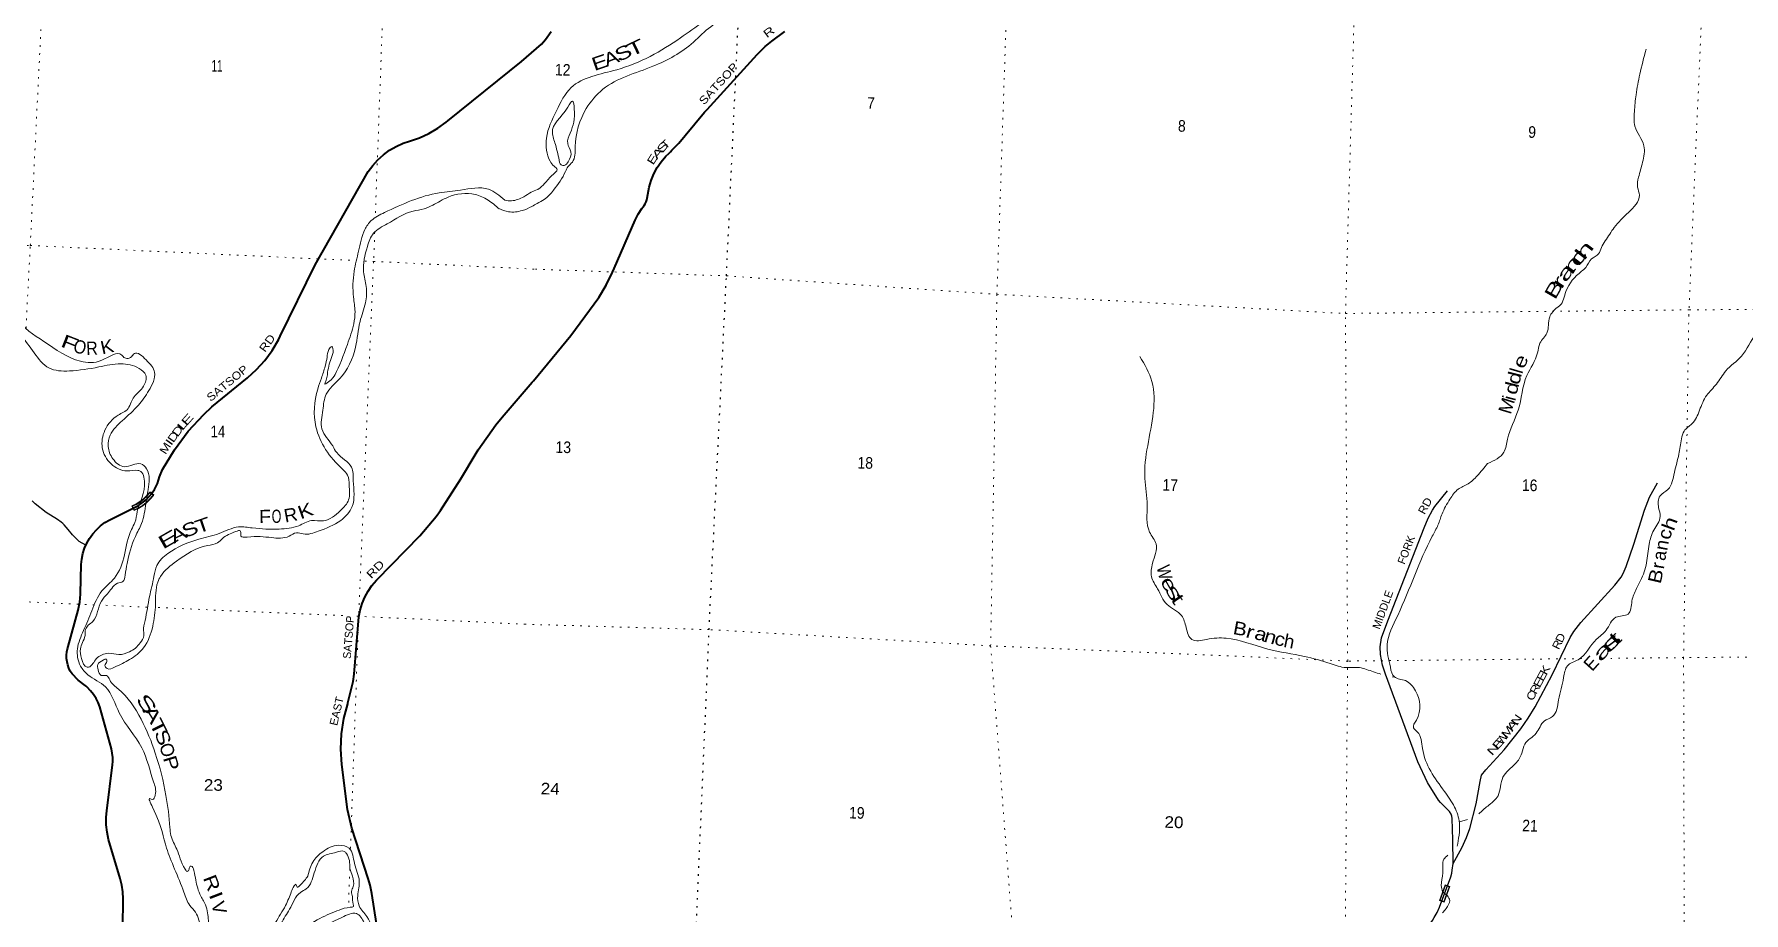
# Model space of a CAD drawing. Header units: feet. Extents: x -751810 to -497223, y -177792 to 12311.
# Drawn here: x -633557 to -607782, y -164712 to -151461 of the extents above; entities that cross this region are included whole.
import ezdxf
from ezdxf.enums import TextEntityAlignment as Align

# ---------------------------------------------------------------- set-up
doc = ezdxf.new("R2010")
doc.units = ezdxf.units.FT
doc.header["$LTSCALE"] = 80
doc.linetypes.add('DOTTED', pattern=[1.5, 0.3, -1.2])
for name, color, linetype, lineweight in [('26', 7, 'Continuous', 40), ('29', 7, 'Continuous', 25), ('31', 7, 'Continuous', 13), ('39', 7, 'Continuous', 13), ('6', 7, 'DOTTED', 25), ('61', 7, 'Continuous', 13), ('7', 7, 'DOTTED', 13)]:
    doc.layers.add(name, color=color, linetype=linetype, lineweight=lineweight)
for name, color, linetype in [('27', 7, 'Continuous'), ('30', 7, 'Continuous'), ('41', 7, 'Continuous')]:
    doc.layers.add(name, color=color, linetype=linetype)

msp = doc.modelspace()

# ---------------------------------------------------------------- linework, layer by layer
at = {"layer": '26'}
for points in [[(-626048.05, -156710.76), (-626028.67, -156689.47), (-625466.92, -156004.57), (-625043.95, -155431.66), (-624930.77, -155246.47), (-624837.57, -155050.47), (-624814.92, -154993.21), (-624495.68, -154263.42), (-624449.21, -154173.16), (-624393.57, -154088.25), (-624380.68, -154071.07), (-624361.59, -154045.24), (-624345.31, -154017.56), (-624332.01, -153988.33), (-624321.83, -153957.88), (-624316.63, -153935.98), (-624283.95, -153767.63), (-624254.11, -153665.09), (-624213.72, -153566.24), (-624163.22, -153472.15), (-624103.16, -153383.85), (-624034.19, -153302.32), (-623990.89, -153260.35), (-623965.65, -153235.89), (-623941.17, -153211.13), (-623837.07, -153105.86), (-623740, -152986.7), (-623450, -152638.26), (-623412.14, -152597.86), (-622657.29, -151768.54), (-622535.92, -151648.56), (-622434.98, -151565.73), (-622239.52, -151417.89)], [(-625907.73, -151611.38), (-625849.83, -151543.16), (-625763.28, -151421.04)], [(-631780, -158384.53), (-631766.53, -158363.74), (-631744.41, -158329.59), (-631713.33, -158268.41), (-631700.01, -158236.1), (-631664.97, -158138.26), (-631621.83, -158028.31), (-631443.25, -157729.06), (-631234.38, -157450.13), (-630997.49, -157194.55), (-630876.65, -157082.83), (-630342.98, -156643.57), (-630203.51, -156519.28), (-630077.8, -156381.09), (-629967.22, -156230.52), (-629872.99, -156069.22), (-629846.5, -156015.71), (-629322.05, -154937.38), (-628520.16, -153532.78), (-628452.83, -153440.06), (-628376.18, -153354.89), (-628291.04, -153278.19), (-628198.36, -153210.82), (-628099.14, -153153.5), (-627994.47, -153106.87), (-627897.95, -153074.86), (-627749.35, -153025.1), (-627606.77, -152960.09), (-627471.76, -152880.53), (-627345.81, -152787.29), (-627321.58, -152766.87), (-626207.68, -151871.71), (-625907.73, -151611.38)], [(-628395.64, -164872.03), (-628467.97, -164418.78), (-628471.26, -164393.33), (-628490.88, -164293.51), (-628520.82, -164196.29), (-628767.68, -163435.7), (-628832.13, -163152.57), (-628920.67, -162476.8), (-628934.35, -162245.1), (-628923.75, -162013.25), (-628888.96, -161783.77), (-628830.38, -161559.19), (-628826.16, -161546.06), (-628749.74, -161222.09), (-628732.19, -161114.87), (-628661.51, -160248.8), (-628642.54, -160146.97), (-628613.04, -160047.69), (-628573.31, -159952.03), (-628523.81, -159861.05), (-628465.07, -159775.74), (-628397.73, -159697.04), (-628388.24, -159687.2), (-627741.02, -159026.91), (-627495.95, -158733.34), (-627432.21, -158645.62), (-627125.23, -158167.89), (-626892.96, -157779.54), (-626877.97, -157754.47), (-626860.55, -157729.54), (-626597.93, -157353.62), (-626502.97, -157235.79), (-626048.05, -156710.76)], [(-632227.13, -165288.45), (-632217.67, -164525.09), (-632216.76, -164499.75), (-632219.76, -164396.56), (-632233.54, -164294.25), (-632257.94, -164193.94), (-632434.33, -163608.65), (-632458.51, -163497.12), (-632470.91, -163383.68), (-632471.38, -163269.56), (-632462.8, -163175.98), (-632374.96, -162478.75), (-632371.18, -162432.57), (-632371.71, -162367.88), (-632378.99, -162303.6), (-632392.96, -162240.43), (-632567.92, -161607.62), (-632592.69, -161541.09), (-632624.27, -161477.51), (-632662.33, -161417.59), (-632706.44, -161361.97), (-632756.12, -161311.27), (-632775.07, -161294.5), (-632787.46, -161285.67), (-632891.51, -161201.96), (-632986.24, -161107.84), (-633012.06, -161065.52), (-633033.32, -161020.73), (-633049.77, -160973.96), (-633061.25, -160925.73), (-633067.62, -160876.56), (-633068.82, -160826.99), (-633064.83, -160777.58), (-633055.7, -160728.85), (-633046.36, -160695.64), (-632894.54, -160149.19), (-632869.52, -160028.28), (-632857.27, -159905.42), (-632856.84, -159895.41), (-632846.34, -159460.95), (-632838.46, -159377.43), (-632821.88, -159295.19), (-632796.81, -159215.13), (-632763.5, -159138.14), (-632722.33, -159065.05), (-632673.74, -158996.66), (-632618.27, -158933.72), (-632556.52, -158876.93), (-632489.18, -158826.91), (-632416.98, -158784.19), (-632387.87, -158769.72), (-632124.16, -158640.28), (-632092.66, -158624.75), (-631982.18, -158566.99), (-631870.29, -158484), (-631780, -158384.53)]]:
    msp.add_lwpolyline(points, dxfattribs=at)
at = {"layer": '29'}
for points in [[(-612163.02, -163967.49), (-612034.7, -163733.66), (-611963.39, -163575.84), (-611913.69, -163439.65), (-611818.61, -163067.8), (-611758.11, -162730.55), (-611734.33, -162637.58), (-611671.67, -162557.6), (-611395.07, -162254.93), (-611144.41, -161934.97), (-611032.03, -161774.98), (-610928.32, -161606.36), (-610669.01, -161122.1), (-610401.06, -160560.01), (-610342.7, -160467.03), (-610236.83, -160335.17), (-609726.86, -159773.08), (-609631.75, -159647.67), (-609601.5, -159595.79), (-609553.98, -159487.71), (-609441.62, -159150.46), (-609277.39, -158640.25), (-609201.72, -158443.51), (-609083.57, -158224.95)], [(-632780.21, -159167.81), (-632876.5, -159110.9), (-632915.14, -159079.28), (-632978.35, -159013.69), (-633046.27, -158929.36), (-633103.63, -158860.23), (-633127.05, -158839.15), (-633148.12, -158820.41), (-633205.5, -158779.43), (-633374.09, -158676.35), (-633542.68, -158545.17), (-633587.16, -158500.65)], [(-612163.02, -163967.49), (-612170.84, -163610.45), (-612179.48, -163290.49), (-612183.8, -163253.73), (-612194.6, -163223.47), (-612218.37, -163184.55), (-612231.34, -163169.42), (-612356.67, -163050.52), (-612386.93, -163013.77), (-612551.16, -162745.69), (-612698.1, -162434.38), (-613182.14, -161111.31), (-613227.52, -160979.42), (-613259.93, -160817.29), (-613262.1, -160698.37), (-613242.64, -160566.51), (-613147.57, -160307.09), (-612603.02, -158906.19), (-612540.35, -158761.31), (-612473.37, -158638.11), (-612440.95, -158584.03), (-612247.34, -158350.14)], [(-613909.13, -166341.63), (-613809.31, -166290.61), (-613776.9, -166266.83), (-613756.38, -166246.3), (-613622.4, -166090.65), (-613459.25, -165862.56), (-613397.67, -165792.31), (-613237.76, -165628.01), (-612628.4, -165014.03), (-612536.57, -164907.02), (-612499.83, -164861.62), (-612477.13, -164828.11), (-612447.97, -164781.63), (-612404.75, -164705.97), (-612369.09, -164624.9), (-612200.54, -164170.91), (-612184.88, -164112), (-612178.93, -164067.14), (-612163.02, -163967.49)]]:
    msp.add_lwpolyline(points, dxfattribs=at)
at = {"layer": '31'}
for p, q in [((-612368.92, -164525.83), (-612284.49, -164290.52)), ((-612284.49, -164290.52), (-612213.9, -164315.85))]:
    msp.add_line(p, q, dxfattribs=at)
msp.add_lwpolyline([(-612213.9, -164315.85), (-612298.33, -164551.16), (-612368.92, -164525.83)], dxfattribs=at)
msp.add_lwpolyline([(-612224.12, -164320.67), (-612279.66, -164300.74), (-612358.69, -164521), (-612303.15, -164540.93)], close=True, dxfattribs=at)
at = {"layer": '39'}
for p, q in [((-613082.03, -161153.04), (-613048.22, -161159.12)), ((-611948.77, -163305.85), (-612067, -163339.48))]:
    msp.add_line(p, q, dxfattribs=at)
for points in [[(-622848.45, -143432.43), (-621984.61, -143414.87), (-621837.53, -143406.7), (-621709.76, -143512.87), (-621383.94, -143944.72), (-621288.15, -144187.07), (-621350.16, -144604.55), (-621491.55, -145269.77), (-621567.02, -146166.47), (-621513.63, -146772.41), (-621315.97, -147255.25), (-620998.56, -148273.25), (-620407.23, -148706.13), (-620298.23, -148692.92), (-620221.17, -148670.79), (-619825.7, -148915.09), (-619683.8, -149019.62), (-619679.98, -149098.31), (-619820.45, -149229.57), (-620014.18, -149323.15), (-620444.31, -149525.27), (-620902.83, -149807.24), (-621123.54, -150073.38), (-621395.15, -150289.81), (-621954.35, -150575.14), (-622622.97, -150817.25), (-623468.56, -151272.27), (-623813.38, -151516.97), (-624774.34, -151997.12), (-625461.84, -152266.93), (-625682.86, -152615.69), (-625833.26, -153028.79), (-625778.66, -153376.83), (-625716.43, -153453.05), (-625671.55, -153502.61), (-625733.95, -153575.5), (-625860.58, -153715.19), (-625957.49, -153799.26), (-625967.88, -153805.5)], [(-621030.57, -147694.08), (-620953.98, -148046.74), (-620697.89, -148311.49), (-620049.97, -148663.27), (-619601.47, -148953.31), (-619558.01, -149053.2), (-619675.61, -149229.41), (-619941.9, -149399.63), (-620598.46, -149785.13), (-621004.26, -150052.38), (-621184.09, -150295.44), (-621394.81, -150420.8), (-621684, -150618.62), (-621999.78, -150688.79), (-622638.48, -150939.75), (-623074.04, -151192.11), (-623356.02, -151347.81), (-623618.09, -151582.63), (-624229.74, -151945.14), (-624981.77, -152291.83), (-625233.36, -152583.34), (-625400.4, -153159.22), (-625443.09, -153389.81), (-625509.5, -153462.6), (-625545.6, -153530.15), (-625726.55, -153813.47), (-625869.32, -153954.75), (-625973.35, -154012.96)], [(-611644.27, -157935), (-611398.08, -157764.24), (-611344.29, -157568.2), (-611183.11, -157129.19), (-611051.82, -156608.78), (-610891.33, -156266.47), (-610855.04, -156120.34), (-610750.18, -155967.98), (-610707.16, -155725.3), (-610596.61, -155585.18), (-610555.5, -155554.04), (-610463.02, -155340.9), (-610229.18, -155036.81), (-610165.17, -154978.07), (-610077.12, -154851.45), (-609970.34, -154773.7), (-609927.48, -154680.14), (-609870.32, -154578.89), (-609733.84, -154374.98), (-609522.3, -154148.89), (-609356.1, -153889.35), (-609382.91, -153769.75), (-609368.62, -153619), (-609307.96, -153392.92), (-609286.88, -153143.62), (-609423.41, -152847.8), (-609431.37, -152629.96), (-609406.1, -152374.72), (-609349.15, -152065.92), (-609256.05, -151687.56)], [(-625636.34, -153394.74), (-625699.17, -153125.06), (-625744.39, -152944.51), (-625512.37, -152561.8), (-625441.42, -152471), (-625414.44, -152584.56), (-625475.04, -152951.7), (-625513.62, -153107.84), (-625464.92, -153236.09), (-625505.29, -153384.13), (-625565.22, -153440.96), (-625609.27, -153433.74), (-625636.34, -153394.74)], [(-626463.07, -153966.2), (-626707.26, -153798.34), (-627128.2, -153812.57), (-627449.39, -153852.25), (-628274.06, -154150.97), (-628475.25, -154273.11), (-628570.14, -154404.81), (-628667.58, -154735.67), (-628731.87, -155037.44), (-628742.74, -155427.52), (-628719.71, -155643.62), (-628739.95, -155830.12), (-628834.72, -156140.95), (-629020.68, -156593.66), (-629118.92, -156705.12), (-629176.25, -156735.42), (-629169.76, -156721.55), (-629132.22, -156559.77), (-629067.98, -156320.39), (-629053.95, -156200.1), (-629071.17, -156173.37), (-629112.83, -156216.26), (-629140.8, -156332.07), (-629169.43, -156467.97), (-629225.65, -156647.24), (-629281.4, -156812.44), (-629308.37, -157385.13), (-629162.64, -157724.05), (-628908.95, -158022.26), (-628831.42, -158111.37), (-628808.2, -158261.07), (-628815.5, -158482.21), (-628941.66, -158647.09), (-629194.16, -158799.73), (-629377.17, -158797.7), (-629568.8, -158873.86), (-629864.2, -158924.46), (-630268, -158907.05), (-630474.73, -158892.16), (-630769.78, -158993.07), (-631074.35, -159077.58), (-631542.2, -159293.52), (-631707.07, -159473.22), (-631750.76, -159638.82), (-631817.13, -159942.53), (-631885.42, -160304.55), (-631906.68, -160460.82), (-631902.98, -160531.39), (-631956.94, -160642.3), (-632118.27, -160775.83), (-632282.58, -160816.67), (-632432.84, -160797.61), (-632540.34, -160824.23), (-632620.65, -160879.94), (-632671.34, -160952.73), (-632718.56, -161002.4)], [(-626546, -154096.67), (-626714.71, -153963.12), (-626909.07, -153878.19), (-627316.81, -153919.03), (-627548.15, -154040.17), (-627678.76, -154096.22), (-627844.81, -154128.96), (-628233.42, -154321.37), (-628441.3, -154463.41), (-628532.42, -154663.66), (-628589.32, -155046.18), (-628550.27, -155264.84), (-628562.52, -155513.99), (-628644.24, -155795.06), (-628711.32, -156181.26), (-628954.48, -156660.25), (-629153.17, -156889.14), (-629205.42, -157130.93), (-629218.8, -157414.26), (-629056.28, -157671.22), (-628995.23, -157771.86), (-628773.17, -157992.55), (-628745.72, -158196.73), (-628762.62, -158586.61), (-628934.45, -158794.25), (-629273.83, -158958.1), (-629500.5, -158998.89), (-629602.53, -158981.43), (-629712.85, -159032.11), (-629977.1, -159053.55), (-630347.01, -159045.32), (-630439.06, -159030.19), (-630442.28, -159005.94), (-630450.53, -158951.32), (-630517.25, -158961.19), (-630715.84, -159065.3), (-630792.45, -159131.19), (-630944.7, -159172.44), (-631409.19, -159408.62), (-631652.16, -159638.06), (-631693.2, -159723.24), (-631728.47, -160060.19), (-631769.58, -160390.9), (-631909.09, -160716.34), (-632118.1, -160892.56), (-632345.29, -161009.82), (-632458.56, -161028.2), (-632489.19, -160980.9), (-632459.06, -160921.52), (-632468.05, -160889.02), (-632516.74, -160901.49), (-632597.44, -160969.26), (-632591.93, -161045.92), (-632544.48, -161132.02), (-632466.1, -161134.62), (-632417.99, -161200.62), (-632285.72, -161337.83), (-631944.69, -161793.9), (-631730.25, -162306.17), (-631570.17, -162941.41), (-631509.75, -163426.43), (-631495.58, -163545.64), (-631407.84, -163751.82), (-631279.07, -164055.96), (-631247.91, -164087.18), (-631220.66, -164053.87), (-631205.13, -164010.1), (-631190.93, -164006.55), (-631148.84, -164072.34), (-631119.46, -164218.22), (-631045.03, -164462.2), (-631004.75, -164531.97), (-630955.07, -164652.66), (-630924.34, -164888.84), (-630687.68, -165580.96), (-630598.01, -165728.83), (-630375.93, -165766.38), (-630144.73, -165649.26), (-629952.75, -165379.89), (-629898.79, -165268.98), (-629961.36, -165031.43), (-629917.46, -164859.8), (-629766.07, -164601.17), (-629680.79, -164394.69), (-629635.53, -164303.61), (-629612.7, -164282.23), (-629591.92, -164323.17), (-629550.93, -164300.37), (-629431.66, -164161.43)], [(-626463.07, -153966.2), (-626360.48, -153973.77), (-626173.42, -153911.4), (-626063.38, -153845.35), (-625967.88, -153805.5)], [(-626553.58, -154090.37), (-626404.5, -154138.89), (-626199.09, -154120.54), (-626052.37, -154058.16), (-625973.35, -154012.96)], [(-606460.78, -154226.51), (-606473.43, -154461.93), (-606544.21, -154546.69), (-606594.2, -154607.83), (-606582.05, -154819.73), (-606610.69, -154980.17), (-606804.22, -155138.23), (-606969.89, -155307.1), (-607144.37, -155574.48), (-607596.34, -155981.56), (-607816.96, -156316.22), (-608052.56, -156539.65), (-608194.96, -156739.37), (-608340.47, -156906.77), (-608449.44, -157133.58), (-608563.81, -157338.08), (-608681.49, -157445.77), (-608721.07, -157565.62), (-608759.67, -157794.3), (-608827.78, -158070.56), (-608925.47, -158325.88), (-609044.94, -158425.47), (-609066.06, -158604.24), (-609041.59, -158735.87), (-609139.94, -158942.81), (-609208.06, -159152.33), (-609248.27, -159433.61), (-609282.75, -159571.12), (-609400, -159822.5), (-609467.63, -160010.11), (-609527.44, -160205.99), (-609709.88, -160255.53), (-609858.2, -160451.07), (-610002.81, -160586.25), (-610281.04, -160895.19), (-610440.54, -160987.66), (-610497.78, -161163.46), (-610573.67, -161501.98), (-610667.17, -161751.36), (-610787.75, -161818.67), (-610911.6, -162002.77), (-611085.26, -162169.42), (-611129.31, -162305.27), (-611224.23, -162461.93), (-611413.03, -162666.46), (-611487.28, -162946.58), (-611642.51, -163101.63), (-611775, -163218.45)], [(-633556.62, -156266.29), (-633951.95, -155708.18), (-634068.27, -155506.85), (-634203.06, -154915.8), (-634260.1, -154663.11)], [(-634147.43, -154662.82), (-634083.7, -154986.94), (-633941.34, -155488.76), (-633819.15, -155748.41), (-633410.17, -156096.05), (-632858.71, -156394.06), (-632536.3, -156378.58), (-632235.95, -156299.98), (-632191.13, -156343.72), (-632124.81, -156345.92), (-632089.91, -156324.94), (-632046.12, -156278.09), (-631870.18, -156372.47), (-631741.58, -156559.87), (-631829.19, -156836.72), (-631985.28, -157054.95), (-632228.44, -157290.41), (-632410.65, -157507.77), (-632440.41, -157677.86), (-632370.16, -157865.34), (-632195.02, -157983.85), (-631948.18, -157941.71), (-631862.08, -158015), (-631838.53, -158330.08), (-631872.02, -158536.75)], [(-631996.21, -158620.69), (-631904.45, -158140.39), (-631947.95, -158056.44), (-631993.71, -158040.83), (-632154.88, -158047.57), (-632396.86, -157942.95), (-632529.7, -157701.06), (-632490.72, -157434.68), (-632290.03, -157205.86), (-632141.94, -157108.12), (-632094.54, -157013.09), (-632049.62, -156932.06), (-631907.45, -156769.73), (-631873.87, -156605.81), (-631975.05, -156501.83), (-632250.39, -156432.33), (-632581.89, -156479.71), (-633026.47, -156539.45), (-633334.83, -156495.02), (-633556.62, -156266.29)], [(-616887.47, -156320.16), (-616705.02, -156699.82), (-616683.91, -157165.86), (-616812.4, -158159.88), (-616775.52, -158565.89), (-616740.6, -158969.83), (-616643.06, -159149.76), (-616695.48, -159440.54), (-616711.19, -159641.63), (-616619.85, -159827.43), (-616477.54, -160060.94), (-616259, -160229.99), (-616189.6, -160409.17), (-616102.17, -160590.84), (-615880.83, -160588.68), (-615586.62, -160570.33), (-614959.57, -160734.15), (-614405.48, -160845.65), (-614018.23, -160952.7), (-613778.55, -161013.5), (-613575.41, -161014.88), (-613363.98, -161078.96), (-613251.49, -161113.06)], [(-612102.52, -163706.86), (-612075.34, -163543.47), (-612068.13, -163358.28), (-612143.82, -163116.47), (-612296.11, -162880.68), (-612626, -162235.13), (-612705.36, -161981.13), (-612762.07, -161923.2), (-612718.59, -161807.48), (-612732.23, -161361.79), (-612882.88, -161210.68), (-613050.26, -161153.82), (-613110.57, -161009.15), (-613159.42, -160671.33), (-613000.07, -160226.22), (-612477.74, -159033.14), (-612392.53, -158864.13), (-612331.5, -158696.5), (-612212.6, -158473.98), (-612089.7, -158324.12), (-611938.52, -158241.5), (-611802.41, -158122.21), (-611644.27, -157935)], [(-626427.75, -170515.97), (-626637.42, -170435.54), (-626736.46, -170417.2), (-626850.16, -170398.85), (-627007.89, -170464.9), (-627137.4, -170410.01), (-627451.25, -170349.3), (-627844.19, -170124.96), (-628106.6, -169846.59), (-628336.01, -169422.38), (-628518.61, -169225.14), (-628640.47, -168955.44), (-628722.37, -168572.35), (-628821.64, -168106.17), (-628813.79, -167685.8), (-628706.75, -167186.2), (-628494.57, -166792.73), (-628360.83, -166459.04), (-628335.85, -166433.71), (-628322.61, -166337.54), (-628332.66, -166093.69), (-628428.59, -165830.89), (-628457.29, -165725.28), (-628437.63, -165617.25), (-628507.52, -165296.95), (-628583.67, -164861.72), (-628699.8, -164723.03), (-628917.03, -164782.25), (-629353.46, -164961), (-629577.43, -165102.51), (-629588.39, -165190.7), (-629686.48, -165358.52), (-629793.04, -165417.38), (-629878.96, -165521.21), (-630007.39, -165694.06), (-630300.41, -165855.42), (-630642.05, -165844.1), (-631017.42, -165696.83), (-631167.52, -165550.97), (-631189.04, -165471.77), (-631114.88, -165480.26), (-631004.25, -165602.67), (-630869.46, -165663.49), (-630810.1, -165693.63), (-630777.15, -165670.57), (-630845.04, -165533.48), (-630901.76, -165362.54), (-630942.21, -165186.11), (-631039, -164949.44), (-631123.41, -164703.12), (-631210.52, -164599.61), (-631300.54, -164401.41), (-631560.3, -163738.71), (-631773.16, -163117.83), (-631811.18, -162989.77), (-631773.46, -163005.11), (-631731.08, -162940.1), (-631756.59, -162738), (-631934.72, -162222.91), (-632273.49, -161698.48), (-632481.8, -161305.17), (-632747.32, -161121.28), (-632857.68, -160990.83), (-632905.38, -160729.63), (-632811.81, -160454.99), (-632689.31, -160157.16), (-632534.59, -159858.39), (-632347.08, -159663.34), (-632194.65, -159312.16), (-632089.45, -158929.23), (-632037.76, -158826.29), (-632004.12, -158660.36), (-631996.21, -158620.69)], [(-631872.02, -158536.75), (-631937.61, -158839.67), (-632030.61, -159035.84), (-632156.76, -159444.24), (-632184.71, -159620.42), (-632220.12, -159717.86), (-632299.29, -159739.39), (-632388.56, -159822.97), (-632453.45, -159899.31), (-632543.65, -160011.04), (-632601.09, -160166.12), (-632670.44, -160316.78), (-632740.76, -160374.83), (-632781.07, -160437.9), (-632790.22, -160532.18), (-632827.91, -160637.6), (-632859.1, -160729.15), (-632843.92, -160878.58), (-632757.6, -161006.22), (-632718.56, -161002.4)], [(-628796.12, -164045.63), (-628848.9, -163816.46), (-628882.07, -163785.17), (-629001.24, -163799.34), (-629196.35, -163859.29), (-629333.41, -164110.35), (-629453.98, -164349.87), (-629542.32, -164405.31), (-629705.64, -164659.52), (-629831.44, -164874.73), (-629860.81, -165032.75), (-629842.55, -165150.08), (-629832.29, -165204.76), (-629776.57, -165162.33), (-629553.35, -164982.56), (-629249.48, -164797.4), (-628959.59, -164670.15), (-628791.27, -164629.44), (-628744.58, -164616.9), (-628749.41, -164580.51), (-628759.76, -164467.46), (-628773.38, -164392.54), (-628746.61, -164312.93), (-628757.64, -164159.61), (-628796.12, -164045.63)], [(-629431.66, -164161.43), (-629356.16, -163946.57), (-629206.15, -163790.54), (-628967.57, -163693.78), (-628808.13, -163739.32), (-628727.15, -163967.41), (-628655.53, -164235.44), (-628660.86, -164335.89), (-628678.84, -164454.04), (-628655.76, -164607.76), (-628542.37, -164768.5), (-628407.22, -165123.17), (-628307.57, -165516.91), (-628189.45, -165838.81), (-628163.15, -166199.93), (-628217.44, -166564.42), (-628326.56, -166822.44), (-628468.91, -167051.19), (-628553.05, -167283.87), (-628643.88, -167536.46), (-628690.77, -167798.55), (-628682.71, -168102.72), (-628596.86, -168487.96), (-628571.98, -168587.4), (-628511.2, -168635.7), (-628492.72, -168624.24), (-628498.7, -168561.65), (-628478.35, -168493.89), (-628461.48, -168470.3), (-628423.35, -168533.95), (-628389.66, -168732.3), (-628303.81, -169117.54), (-628244.8, -169340.88), (-627950.48, -169749.12), (-627608.82, -170064.33), (-627234.84, -170253.83), (-626870.03, -170233.71), (-626586.07, -170244.75), (-626421.43, -170276)], [(-612323.27, -164395.14), (-612342.06, -164302.08), (-612318.6, -164111.28), (-612302.73, -163904.15), (-612243.49, -163840.97)], [(-612322.23, -164711.41), (-612271.33, -164648.54), (-612215.56, -164525.09), (-612323.27, -164395.14)]]:
    msp.add_spline(points, degree=3, dxfattribs=at)
at = {"layer": '6'}
msp.add_lwpolyline([(-623915, -174761.92), (-623829.06, -171058.48), (-623606.51, -165712.45), (-623382.04, -160441.03), (-623119.58, -155106.13), (-622933.36, -151110.53)], dxfattribs=at)
at = {"layer": '61'}
for p, q in [((-631753.12, -158410.07), (-631813.3, -158365.31)), ((-632049.84, -158644.26), (-632082.69, -158576.84))]:
    msp.add_line(p, q, dxfattribs=at)
for points in [[(-632082.24, -158576.4), (-632020.11, -158546.14), (-631963.27, -158510.65), (-631910.44, -158469.42), (-631862.21, -158422.89), (-631818.53, -158370.87), (-631813.73, -158364.42)], [(-631812.36, -158375.96), (-631856.35, -158428.36), (-631905.19, -158475.47), (-631958.68, -158517.21), (-632016.23, -158553.15), (-632072.07, -158580.34), (-632045.79, -158634.29)], [(-632049.84, -158645.16), (-631984.18, -158613.17), (-631920.67, -158573.52), (-631861.65, -158527.45), (-631807.76, -158475.46), (-631760.13, -158418.74), (-631754.01, -158410.53)], [(-632045.79, -158634.29), (-631988.06, -158606.16), (-631925.26, -158566.96), (-631866.9, -158521.4), (-631813.62, -158469.99), (-631764.53, -158411.54), (-631812.36, -158375.96)]]:
    msp.add_lwpolyline(points, dxfattribs=at)
at = {"layer": '7'}
for p, q in [((-631852.42, -160101.44), (-632567.52, -160070.31)), ((-628903.65, -160229.78), (-631727.77, -160106.86)), ((-628798, -164050.51), (-628818.15, -164633.85))]:
    msp.add_line(p, q, dxfattribs=at)
for points in [[(-633679.81, -155892.83), (-633615.82, -154648.23), (-633358.85, -149428.06), (-633082.54, -143926.76), (-632870.89, -138799.68), (-632750.2, -133746.07), (-632686.52, -128699.26)], [(-627510.1, -133592.22), (-627513.08, -133919.56), (-627879.27, -139035.48), (-627952.59, -144126.96), (-628243.59, -149575.37), (-628414.83, -154225.24)], [(-618818.83, -144722.43), (-618862.76, -150083.3), (-619041.78, -155384.15), (-619136.33, -160685.23), (-618729.91, -165983.55), (-618909.45, -171302.52), (-619011.34, -174895.75)], [(-608284.24, -144946.95), (-608379.92, -150288.3), (-608610.8, -155692.32), (-608688.94, -160863.09), (-608677.61, -166118.64), (-608708.33, -167851.82)], [(-613936.92, -173968.61), (-613883.15, -171257.23), (-613800.32, -166086.81), (-613753.66, -160915.42), (-613787.51, -155673.38), (-613630.45, -150295.38), (-613610.64, -148722.47)], [(-633784.03, -154654.63), (-633615.82, -154648.23), (-628702.51, -154875.94)], [(-628423.07, -154448.96), (-628439.24, -154888.14), (-628666.36, -160240.11), (-628788.04, -163762.32)], [(-628572.24, -154881.98), (-628439.24, -154888.14), (-626001.11, -155004.74)], [(-626001.11, -155004.74), (-623119.58, -155106.13), (-619041.78, -155384.15), (-613787.51, -155673.38), (-608606.03, -155618.12), (-603316.69, -155589.91), (-600380.87, -155564.12)], [(-632648.63, -160066.78), (-633891.64, -160012.68), (-639093.48, -159867.85)], [(-626148.47, -160360.13), (-628666.36, -160240.11), (-628726.3, -160237.5)], [(-610225.73, -160878.97), (-613753.66, -160915.42), (-619136.33, -160685.23), (-623382.04, -160441.03), (-626148.47, -160360.13)], [(-594836.37, -160741.15), (-598138.94, -160753.52), (-603415.29, -160820.36), (-608688.94, -160863.09), (-609788.24, -160874.45)]]:
    msp.add_lwpolyline(points, dxfattribs=at)

# ---------------------------------------------------------------- texts
at = {"layer": '27'}
for s, rotation, width, p in [('R', 36.791, 1.4, (-622444.64, -151476.18)), ('S', 49.437, 1.65, (-624037.92, -153203.2)), ('E', 58.289, 1.4, (-624185.33, -153379.68)), ('A', 49.536, 1.7, (-624110.71, -153291.31)), ('E', 48.327, 1.7, (-631203.2, -157312.54)), ('D', 54.481, 1.4, (-631413.04, -157566.94)), ('D', 53.404, 1.4, (-631347.35, -157480.3)), ('L', 50.327, 1.85, (-631273.9, -157389.11)), ('M', 57.558, 1.25, (-631531.42, -157737.71)), ('I', 54.481, 1.5, (-631471.37, -157648.09))]:
    msp.add_text(s, height=120, rotation=rotation, dxfattribs=dict(at, width=width)).set_placement(p, align=Align.CENTER)
for s, rotation, width, p in [('SATSOP', 47.691, 1.2, (-623457.91, -152536.73)), ('RD', 53.662, 1.2, (-630077.75, -156266.89)), ('SATSOP', 39.458, 1.15, (-630896.51, -157008.52)), ('RD', 45.573, 1.3, (-628475.36, -159680.42)), ('EAST', 76.771, 1.05, (-628989.3, -161897.94))]:
    msp.add_text(s, height=120, rotation=rotation, dxfattribs=dict(at, width=width)).set_placement(p)
msp.add_text('T', height=120, rotation=43.616, dxfattribs=at).set_placement((-623996, -153164.11), align=Align.CENTER)
msp.add_text('SATSOP', height=120, rotation=85.334, dxfattribs=at).set_placement((-628783.83, -160885.68))
at = {"layer": '30', "width": 1.1}
msp.add_text('RD', height=120, rotation=61.468, dxfattribs=at).set_placement((-612594.73, -158714.79))
at = {"layer": '30'}
for s, rotation, p in [('FORK', 68.758, (-612896.07, -159466.88)), ('MIDDLE', 69.874, (-613272.82, -160445.42))]:
    msp.add_text(s, height=120, rotation=rotation, dxfattribs=at).set_placement(p)
for s, rotation, width, p in [('D', 64.513, 1.15, (-610492.89, -160589.97)), ('R', 64.513, 1.15, (-610541.68, -160692.33)), ('E', 61.832, 1.3, (-610774.53, -161170.86)), ('K', 61.832, 1.25, (-610725.02, -161078.41)), ('R', 61.832, 1.2, (-610878.67, -161365.36)), ('E', 61.832, 1.3, (-610825.38, -161265.82)), ('C', 61.832, 1.2, (-610932.2, -161465.31)), ('A', 51.924, 1.6, (-611222.92, -161921.69)), ('N', 54.915, 1.35, (-611160.04, -161835.44)), ('E', 47.577, 1.7, (-611440.51, -162200.88)), ('W', 51.924, 1.2, (-611378.22, -162119.9)), ('M', 51.924, 1.35, (-611298.96, -162018.74)), ('N', 47.577, 1.6, (-611516.69, -162284.25))]:
    msp.add_text(s, height=120, rotation=rotation, dxfattribs=dict(at, width=width)).set_placement(p, align=Align.CENTER)
at = {"layer": '41'}
for s, rotation, width, p in [('T', 25.364, 1.55, (-624561.05, -151809.44)), ('E', 19.143, 1.35, (-625111.11, -152018.21)), ('A', 21.742, 1.25, (-624925.61, -151955.94)), ('S', 25.364, 1.4, (-624746.23, -151885.37)), ('h', 52.706, 1.8, (-610189.05, -154884.81)), ('n', 52.288, 1.85, (-610377.71, -155103.65)), ('c', 53.485, 1.9, (-610279.41, -154989.6)), ('r', 56.639, 1.75, (-610531.74, -155317.9)), ('a', 53.223, 1.8, (-610469.57, -155218.01)), ('B', 60.395, 1.55, (-610628.23, -155478.5)), ('e', 66.742, 1.3, (-611097.58, -156522.38)), ('d', 75.851, 1.25, (-611211.11, -156912.32)), ('d', 75.925, 1.25, (-611170.04, -156758.63)), ('M', 73.171, 1.05, (-611296.52, -157204.71)), ('h', 69.937, 1.3, (-608839.38, -158965.44)), ('c', 77.275, 1.15, (-608893.21, -159096.04)), ('n', 80.005, 1.05, (-608936.77, -159258.75)), ('W', 283.115, 0.85, (-616636.8, -159495.6)), ('B', 77.062, 1.2, (-609037.06, -159761.11)), ('r', 80.818, 1.05, (-608987.83, -159535.93)), ('e', 299.701, 1.45, (-616586.78, -159710.73)), ('s', 301.03, 1.75, (-616517.59, -159832.68)), ('t', 304.596, 1.55, (-616426.89, -159987.85)), ('B', 349.369, 1.15, (-615493.25, -160505.36)), ('r', 343.773, 1.25, (-615302.66, -160552)), ('a', 343.773, 1.2, (-615173.38, -160577.06)), ('n', 343.773, 1.2, (-615029.32, -160618.99)), ('c', 348.07, 1.15, (-614869.27, -160666.25)), ('h', 349.211, 1.05, (-614729.15, -160700.59)), ('s', 44.149, 2.3, (-609827.88, -160813.38)), ('t', 42.934, 1.9, (-609709.61, -160692.95)), ('a', 47.686, 2, (-609939.56, -160940.3))]:
    msp.add_text(s, height=200, rotation=rotation, dxfattribs=dict(at, width=width)).set_placement(p)
for s, rotation, width, p in [('F', 338.45, 1.55, (-633055.03, -156212.5)), ('O', 347.069, 0.9, (-632887.59, -156274.92)), ('R', 2.557, 0.9, (-632681.13, -156296.82)), ('K', 12.643, 1.1, (-632436.25, -156270.32)), ('T', 18.588, 1.4, (-630983.87, -158961.01)), ('F', 1.007, 1.1, (-630075.65, -158834.19)), ('O', 1.055, 0.7, (-629901.07, -158831.73)), ('R', 10.378, 1.05, (-629672.01, -158808.84)), ('K', 19.591, 1.25, (-629435.12, -158741.71)), ('E', 30.013, 1.65, (-631488.49, -159162.67)), ('A', 26.118, 1.35, (-631343.6, -159095.86)), ('S', 22.918, 1.35, (-631169.59, -159018.1)), ('S', 307.894, 1.75, (-631939.67, -161623.17)), ('A', 301.816, 1.5, (-631860.19, -161772.64)), ('T', 296.46, 1.6, (-631774.11, -161958.07)), ('S', 291.23, 1.3, (-631707.27, -162102.58)), ('P', 286.566, 1.25, (-631585.43, -162482.26)), ('R', 291.084, 1.25, (-630971.26, -164297.84)), ('I', 291.088, 1.45, (-630908.44, -164487.66)), ('V', 284.432, 1.05, (-630866.4, -164659.07))]:
    msp.add_text(s, height=200, rotation=rotation, dxfattribs=dict(at, width=width)).set_placement(p, align=Align.CENTER)
for s, rotation, p in [('l', 73.654, (-611122.33, -156592.99)), ('i', 75.756, (-611227.97, -157001.07)), ('a', 81.72, (-608965.98, -159411)), ('E', 48.18, (-610067.88, -161081.66))]:
    msp.add_text(s, height=200, rotation=rotation, dxfattribs=at).set_placement(p)
msp.add_text('O', height=200, rotation=286.566, dxfattribs=at).set_placement((-631644.29, -162285.04), align=Align.CENTER)
at = {"layer": '7'}
for s, width, p in [('11', 0.65, (-630884.41, -152025.6)), ('14', 0.85, (-630897.89, -157540.6)), ('23', 1.1, (-630998.44, -162871.65))]:
    msp.add_text(s, height=175, dxfattribs=dict(at, width=width)).set_placement(p)
for s, width, p in [('12', 0.9, (-625707.99, -152082.06)), ('7', 0.9, (-621000.96, -152585.39)), ('8', 0.9, (-616314.74, -152930.29)), ('9', 0.9, (-611033.59, -153022.48)), ('13', 0.9, (-625698.96, -157773.78)), ('18', 0.9, (-621146.66, -158010.29)), ('17', 0.9, (-616548.02, -158344.26)), ('16', 0.9, (-611128.81, -158347.73)), ('24', 1.1, (-625922.05, -162924.34)), ('19', 0.9, (-621273.49, -163288.19)), ('20', 1.1, (-616517.88, -163428.91)), ('21', 0.9, (-611124.14, -163482.19))]:
    msp.add_text(s, height=175, rotation=358.472, dxfattribs=dict(at, width=width)).set_placement(p)

doc.saveas('drawing.dxf')
